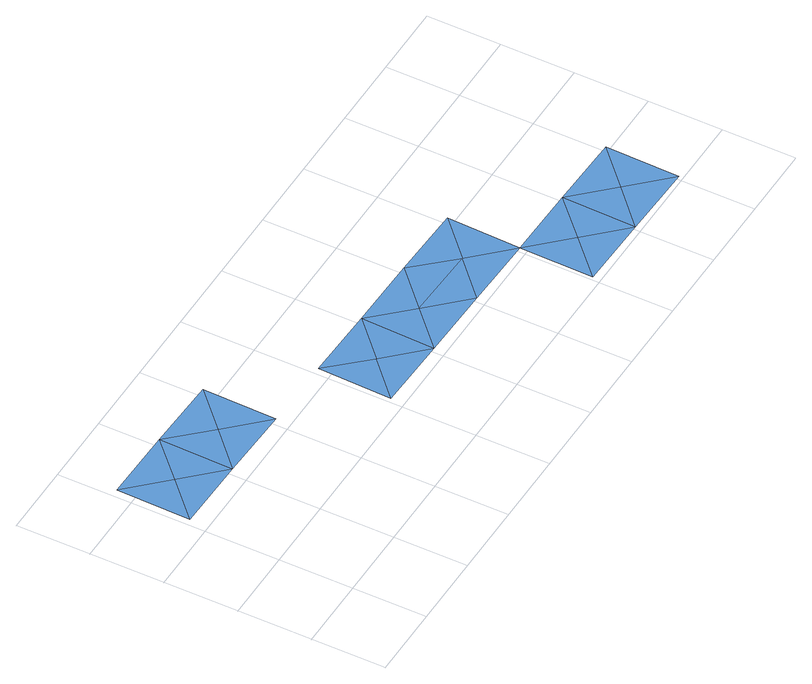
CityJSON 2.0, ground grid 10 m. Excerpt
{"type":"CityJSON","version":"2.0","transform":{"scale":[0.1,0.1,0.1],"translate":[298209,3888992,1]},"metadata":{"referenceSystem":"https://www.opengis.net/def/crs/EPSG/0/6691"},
"CityObjects":{
"waterbody1":{"type":"WaterBody","attributes":{"name":"静岡県第4次地震被害想定（元禄型関東地震）","種類":"3","津波浸水想定.浸水ランクフィールド":"Tsunami_rank.xml","津波浸水想定.浸水ランク":"1","class":"1140"},"geometry":[{"type":"MultiSurface","lod":"1","boundaries":[[[0,1,2]],[[2,1,3]],[[4,0,2]],[[4,2,3]],[[5,3,6]],[[3,1,6]],[[6,7,5]],[[1,7,6]]]}]},
"waterbody2":{"type":"WaterBody","attributes":{"name":"静岡県第4次地震被害想定（元禄型関東地震）","種類":"3","津波浸水想定.浸水ランクフィールド":"Tsunami_rank.xml","津波浸水想定.浸水ランク":"2","class":"1140"},"geometry":[{"type":"MultiSurface","lod":"1","boundaries":[[[8,9,10]],[[8,11,9]],[[12,11,8]],[[8,10,12]]]}]},
"waterbody3":{"type":"WaterBody","attributes":{"name":"静岡県第4次地震被害想定（元禄型関東地震）","種類":"3","津波浸水想定.浸水ランクフィールド":"Tsunami_rank.xml","津波浸水想定.浸水ランク":"1","class":"1140"},"geometry":[{"type":"MultiSurface","lod":"1","boundaries":[[[13,14,15]],[[13,12,16]],[[16,12,10]],[[17,14,18]],[[18,14,16]],[[14,13,16]],[[18,16,10]],[[17,15,14]]]}]},
"waterbody4":{"type":"WaterBody","attributes":{"name":"静岡県第4次地震被害想定（元禄型関東地震）","種類":"3","津波浸水想定.浸水ランクフィールド":"Tsunami_rank.xml","津波浸水想定.浸水ランク":"2","class":"1140"},"geometry":[{"type":"MultiSurface","lod":"1","boundaries":[[[19,20,21]],[[21,20,22]],[[17,22,20]],[[19,17,20]]]}]},
"waterbody5":{"type":"WaterBody","attributes":{"name":"静岡県第4次地震被害想定（元禄型関東地震）","種類":"3","津波浸水想定.浸水ランクフィールド":"Tsunami_rank.xml","津波浸水想定.浸水ランク":"1","class":"1140"},"geometry":[{"type":"MultiSurface","lod":"1","boundaries":[[[23,21,24]],[[21,23,19]],[[24,25,23]],[[25,19,23]]]}]}
},
"vertices":[
[212,321,9],[112,324,9],[161,272,9],[110,224,9],[210,221,9],[10,226,9],[61,275,9],[12,326,9],
[358,167,9],[307,119,9],[407,116,9],[310,219,9],[410,216,9],
[510,214,9],[558,162,9],[610,211,9],[458,165,9],[607,111,9],[507,114,9],
[707,109,9],[656,60,9],[705,9,9],[605,11,9],
[756,57,9],[805,6,9],[807,106,9]
]}
